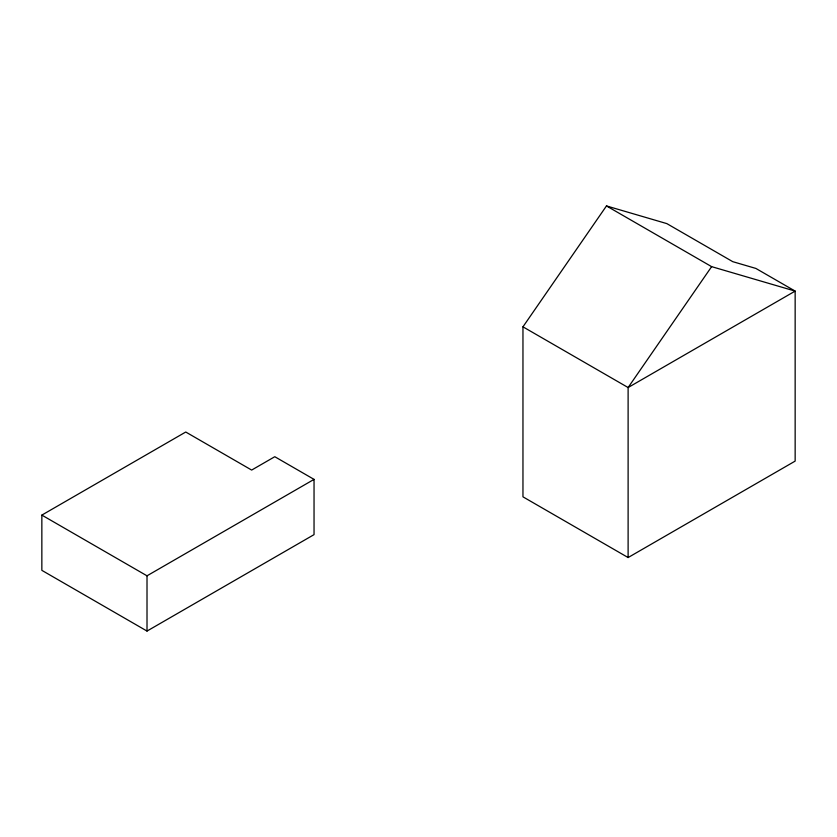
<?xml version="1.0" encoding="UTF-8"?>
<svg xmlns="http://www.w3.org/2000/svg" width="837" height="837" viewBox="0 0 837 837"><rect width="100%" height="100%" fill="white"/><g stroke="black" fill="none" stroke-linecap="round" stroke-linejoin="round"><path stroke-width="1.26" d="M522.958 326.828L606.469 205.933L666.848 223.615L732.752 261.667L755.884 268.436L795.15 291.098L795.15 461.103L628.116 557.547L522.958 496.833L522.958 326.828L628.116 387.541L795.15 291.098L711.628 266.647L606.469 205.933M711.628 266.647L628.116 387.541L628.116 557.547M41.85 515.1L185.751 432.018L251.655 470.07L274.787 456.709L314.042 479.381L314.042 534.634L147.009 631.067L41.85 570.353L41.85 515.1L147.009 575.814L314.042 479.381M147.009 575.814L147.009 631.067"/></g></svg>
